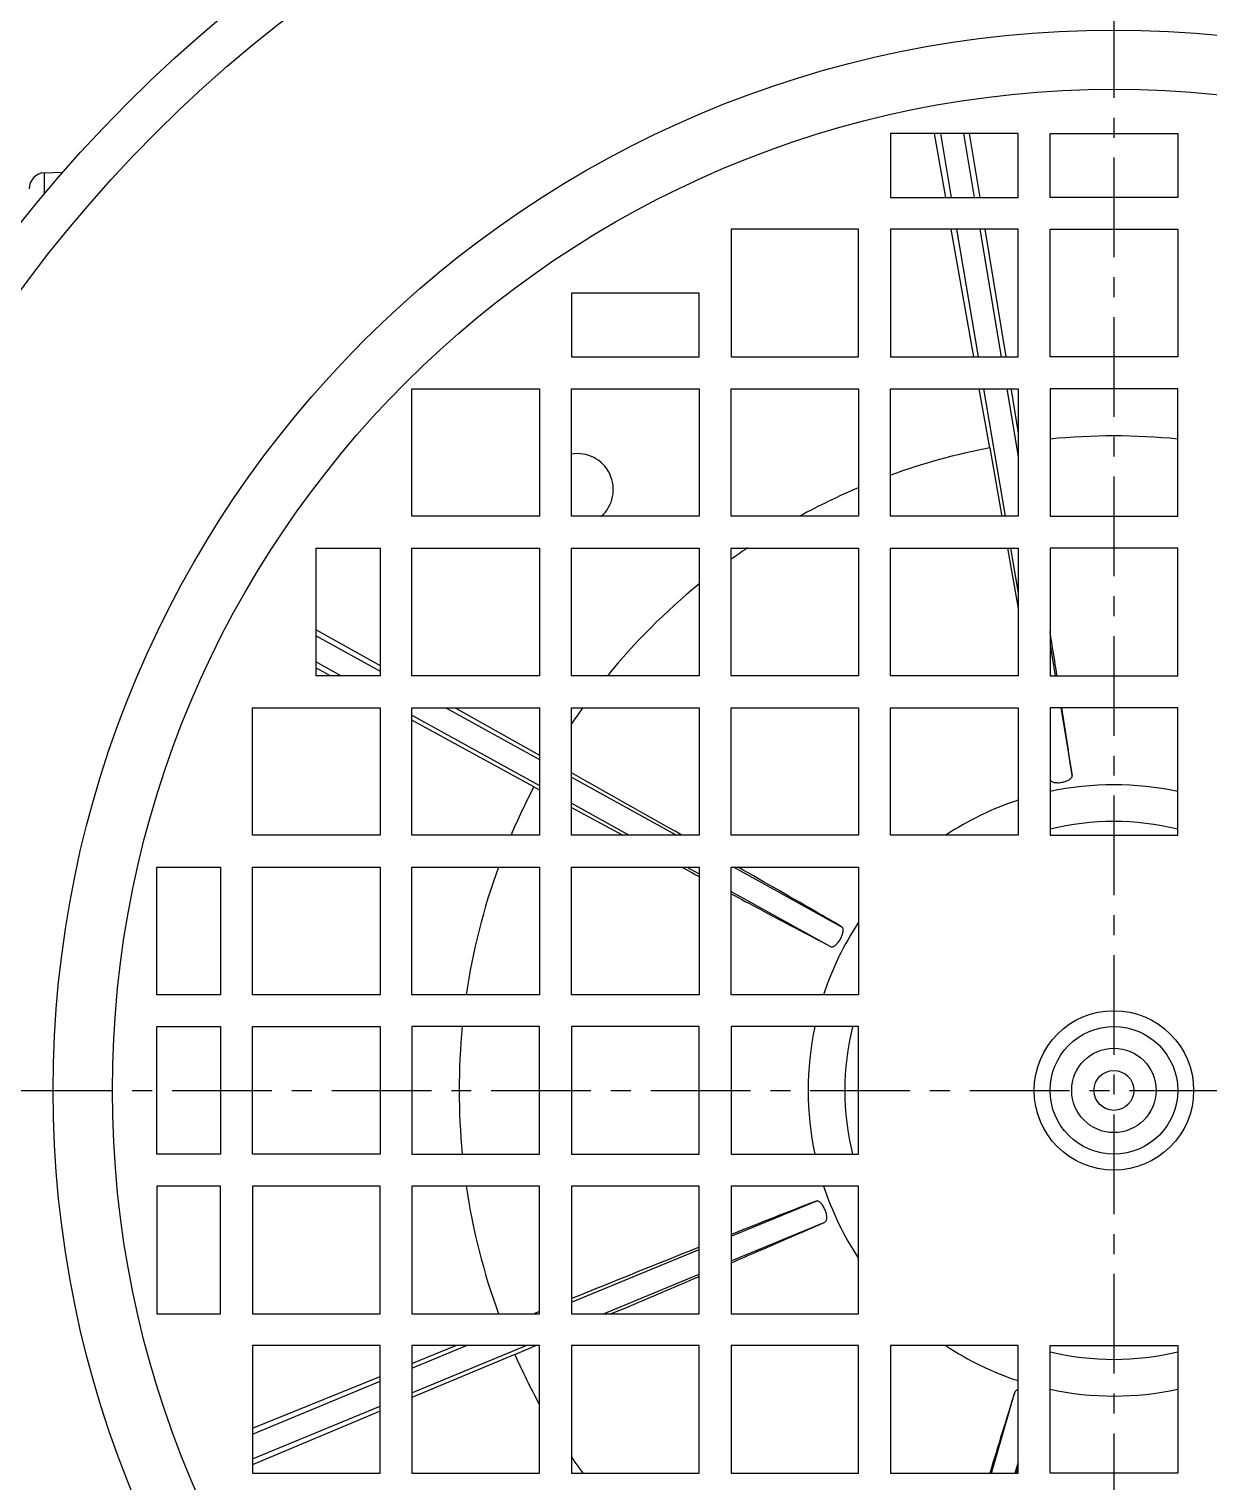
# Model space of a CAD drawing. Header units: millimetres. Extents: x -6 to 705, y -10 to 538.
# Drawn here: x 491.03 to 505.82, y 315.12 to 333.34 of the extents above; entities that cross this region are included whole.
import ezdxf

# ---------------------------------------------------------------- set-up
doc = ezdxf.new("R2010")
doc.units = ezdxf.units.MM
doc.linetypes.add('CENTER', pattern=[2, 1.25, -0.25, 0.25, -0.25])
doc.layers.add('02___PRT_ALL_AXES', color=7, linetype='Continuous')
doc.layers.add('\\M+5D6D0\\M+5D0C4\\M+5CFDF\\M+5B2E3', color=7, linetype='CENTER', lineweight=25)

msp = doc.modelspace()

# ---------------------------------------------------------------- linework, layer by layer
at = {"color": 0, "linetype": 'Continuous', "lineweight": -3}
for p, q in [((503.429, 332.026), (501.829, 332.026)), ((501.829, 332.026), (501.829, 331.226)), ((502.521, 331.226), (502.381, 332.026)), ((502.454, 332.026), (502.589, 331.226)), ((502.744, 332.026), (502.879, 331.226)), ((502.816, 332.026), (502.947, 331.226)), ((503.429, 331.226), (503.429, 332.026)), ((503.829, 332.026), (505.429, 332.026)), ((503.829, 331.226), (503.829, 332.026)), ((505.429, 332.026), (505.429, 331.226)), ((491.222, 331.533), (491.454, 331.541)), ((491.222, 331.262), (491.222, 331.533)), ((501.829, 331.226), (503.429, 331.226)), ((505.429, 331.226), (503.829, 331.226)), ((501.429, 330.826), (499.829, 330.826)), ((499.829, 330.826), (499.829, 329.226)), ((501.429, 329.226), (501.429, 330.826)), ((503.429, 330.826), (501.829, 330.826)), ((501.829, 330.826), (501.829, 329.226)), ((502.872, 329.226), (502.591, 330.826)), ((502.657, 330.826), (502.928, 329.226)), ((502.947, 330.826), (503.218, 329.226)), ((503.012, 330.826), (503.273, 329.226)), ((503.429, 329.226), (503.429, 330.826)), ((503.829, 330.826), (505.429, 330.826)), ((503.829, 329.226), (503.829, 330.826)), ((505.429, 330.826), (505.429, 329.226)), ((499.429, 330.026), (497.829, 330.026)), ((497.829, 330.026), (497.829, 329.226)), ((499.429, 329.226), (499.429, 330.026)), ((497.829, 329.226), (499.429, 329.226)), ((499.829, 329.226), (501.429, 329.226)), ((501.829, 329.226), (503.429, 329.226)), ((505.429, 329.226), (503.829, 329.226)), ((495.829, 328.826), (497.429, 328.826)), ((495.829, 327.226), (495.829, 328.826)), ((497.429, 328.826), (497.429, 327.226)), ((497.829, 328.826), (499.429, 328.826)), ((497.829, 327.226), (497.829, 328.826)), ((499.429, 328.826), (499.429, 327.226)), ((499.829, 328.826), (501.429, 328.826)), ((499.829, 327.226), (499.829, 328.826)), ((501.429, 328.826), (501.429, 327.226)), ((501.829, 328.826), (503.429, 328.826)), ((501.829, 327.226), (501.829, 328.826)), ((503.072, 328.085), (502.942, 328.826)), ((502.995, 328.826), (503.266, 327.226)), ((503.285, 328.826), (503.429, 327.976)), ((503.338, 328.826), (503.34, 328.812)), ((503.34, 328.812), (503.429, 328.268)), ((503.429, 328.826), (503.429, 327.226)), ((505.429, 328.826), (503.829, 328.826)), ((503.829, 328.826), (503.829, 327.226)), ((505.429, 327.226), (505.429, 328.826)), ((503.072, 328.085), (503.223, 327.225)), ((497.429, 327.226), (495.829, 327.226)), ((499.429, 327.226), (497.829, 327.226)), ((501.429, 327.226), (499.829, 327.226)), ((503.429, 327.226), (501.829, 327.226)), ((503.829, 327.226), (505.429, 327.226)), ((494.629, 326.826), (495.429, 326.826)), ((494.629, 325.226), (494.629, 326.826)), ((495.429, 326.826), (495.429, 325.226)), ((495.829, 326.826), (497.429, 326.826)), ((495.829, 325.226), (495.829, 326.826)), ((497.429, 326.826), (497.429, 325.226)), ((497.829, 326.826), (499.429, 326.826)), ((497.829, 325.226), (497.829, 326.826)), ((499.429, 326.826), (499.429, 325.226)), ((499.829, 326.826), (501.429, 326.826)), ((499.829, 325.226), (499.829, 326.826)), ((501.429, 326.826), (501.429, 325.226)), ((501.829, 326.826), (503.429, 326.826)), ((501.829, 325.226), (501.829, 326.826)), ((503.294, 326.825), (503.429, 326.07)), ((503.334, 326.826), (503.429, 326.262)), ((503.429, 326.826), (503.429, 325.226)), ((503.829, 326.826), (503.829, 325.226)), ((505.429, 326.826), (503.829, 326.826)), ((505.429, 325.226), (505.429, 326.826)), ((494.629, 325.803), (495.429, 325.354)), ((494.629, 325.726), (495.429, 325.283)), ((503.829, 325.612), (503.894, 325.226)), ((494.629, 325.399), (494.941, 325.226)), ((494.67, 325.3), (494.629, 325.323)), ((494.806, 325.226), (494.67, 325.3)), ((495.429, 325.226), (494.629, 325.226)), ((497.429, 325.226), (495.829, 325.226)), ((499.429, 325.226), (497.829, 325.226)), ((501.429, 325.226), (499.829, 325.226)), ((503.429, 325.226), (501.829, 325.226)), ((503.829, 325.226), (505.429, 325.226)), ((503.916, 325.225), (503.914, 325.238)), ((493.829, 324.826), (495.429, 324.826)), ((493.829, 323.226), (493.829, 324.826)), ((495.429, 324.826), (495.429, 323.226)), ((495.829, 324.826), (497.429, 324.826)), ((495.829, 323.226), (495.829, 324.826)), ((495.829, 324.734), (497.429, 323.849)), ((496.254, 324.826), (497.429, 324.175)), ((496.369, 324.826), (497.429, 324.231)), ((497.429, 324.826), (497.429, 323.226)), ((497.829, 324.826), (499.429, 324.826)), ((497.829, 323.226), (497.829, 324.826)), ((499.429, 324.826), (499.429, 323.226)), ((499.829, 324.826), (501.429, 324.826)), ((499.829, 323.226), (499.829, 324.826)), ((501.429, 324.826), (501.429, 323.226)), ((501.829, 324.826), (503.429, 324.826)), ((501.829, 323.226), (501.829, 324.826)), ((503.429, 324.826), (503.429, 323.226)), ((503.829, 324.826), (503.829, 323.226)), ((505.429, 324.826), (503.829, 324.826)), ((503.962, 324.826), (504.106, 323.975)), ((505.429, 323.226), (505.429, 324.826)), ((497.358, 323.833), (495.829, 324.668)), ((497.358, 323.833), (497.43, 323.794)), ((497.829, 323.954), (499.144, 323.226)), ((497.829, 323.627), (498.554, 323.226)), ((497.83, 323.576), (498.474, 323.226)), ((495.429, 323.226), (493.829, 323.226)), ((497.429, 323.226), (495.829, 323.226)), ((499.429, 323.226), (497.829, 323.226)), ((501.429, 323.226), (499.829, 323.226)), ((503.429, 323.226), (501.829, 323.226)), ((503.829, 323.226), (505.429, 323.226)), ((492.629, 322.826), (493.429, 322.826)), ((492.629, 321.226), (492.629, 322.826)), ((493.429, 322.826), (493.429, 321.226)), ((493.829, 322.826), (495.429, 322.826)), ((493.829, 321.226), (493.829, 322.826)), ((495.429, 322.826), (495.429, 321.226)), ((495.829, 322.826), (497.429, 322.826)), ((495.829, 321.226), (495.829, 322.826)), ((497.429, 322.826), (497.429, 321.226)), ((497.829, 322.826), (499.429, 322.826)), ((497.829, 321.226), (497.829, 322.826)), ((499.213, 322.826), (499.337, 322.758)), ((499.276, 322.826), (499.429, 322.742)), ((499.337, 322.758), (499.381, 322.735)), ((499.381, 322.735), (499.43, 322.708)), ((499.429, 322.826), (499.429, 321.226)), ((499.829, 322.826), (501.429, 322.826)), ((499.829, 321.226), (499.829, 322.826)), ((499.866, 322.826), (501.215, 322.079)), ((501.429, 322.826), (501.429, 321.226)), ((499.829, 322.52), (501.077, 321.829)), ((493.429, 321.226), (492.629, 321.226)), ((495.429, 321.226), (493.829, 321.226)), ((497.429, 321.226), (495.829, 321.226)), ((499.429, 321.226), (497.829, 321.226)), ((501.429, 321.226), (499.829, 321.226)), ((492.629, 320.826), (493.429, 320.826)), ((492.629, 319.226), (492.629, 320.826)), ((493.429, 320.826), (493.429, 319.226)), ((493.829, 320.826), (495.429, 320.826)), ((493.829, 319.226), (493.829, 320.826)), ((495.429, 320.826), (495.429, 319.226)), ((497.429, 320.826), (495.829, 320.826)), ((495.829, 320.826), (495.829, 319.226)), ((497.429, 319.226), (497.429, 320.826)), ((499.429, 320.826), (497.829, 320.826)), ((497.829, 320.826), (497.829, 319.226)), ((499.429, 319.226), (499.429, 320.826)), ((501.429, 320.826), (499.829, 320.826)), ((499.829, 320.826), (499.829, 319.226)), ((501.429, 319.226), (501.429, 320.826)), ((493.429, 319.226), (492.629, 319.226)), ((495.429, 319.226), (493.829, 319.226)), ((495.829, 319.226), (497.429, 319.226)), ((497.829, 319.226), (499.429, 319.226)), ((499.829, 319.226), (501.429, 319.226)), ((493.429, 318.826), (492.629, 318.826)), ((492.629, 318.826), (492.629, 317.226)), ((493.429, 317.226), (493.429, 318.826)), ((495.429, 318.826), (493.829, 318.826)), ((493.829, 318.826), (493.829, 317.226)), ((495.429, 317.226), (495.429, 318.826)), ((497.429, 318.826), (495.829, 318.826)), ((495.829, 318.826), (495.829, 317.226)), ((497.429, 317.226), (497.429, 318.826)), ((497.829, 318.826), (497.829, 317.226)), ((499.429, 318.826), (497.829, 318.826)), ((499.429, 317.226), (499.429, 318.826)), ((499.829, 318.826), (499.829, 317.226)), ((501.429, 318.826), (499.829, 318.826)), ((501.429, 317.226), (501.429, 318.826)), ((499.829, 318.197), (500.895, 318.637)), ((499.829, 317.887), (501.005, 318.373)), ((497.829, 317.37), (499.429, 318.031)), ((498.23, 317.226), (499.429, 317.722)), ((497.421, 317.25), (497.364, 317.227)), ((492.629, 317.226), (493.429, 317.226)), ((493.829, 317.226), (495.429, 317.226)), ((495.829, 317.226), (497.429, 317.226)), ((497.829, 317.226), (499.429, 317.226)), ((499.829, 317.226), (501.429, 317.226)), ((495.429, 316.826), (493.829, 316.826)), ((493.829, 316.826), (493.829, 315.226)), ((495.429, 315.226), (495.429, 316.826)), ((495.829, 316.234), (497.262, 316.826)), ((495.829, 316.543), (496.514, 316.826)), ((497.429, 316.826), (495.829, 316.826)), ((495.829, 316.826), (495.829, 315.226)), ((495.829, 316.603), (496.378, 316.826)), ((497.119, 316.715), (495.829, 316.173)), ((497.119, 316.715), (497.384, 316.827)), ((497.429, 315.226), (497.429, 316.826)), ((497.829, 316.826), (497.829, 315.226)), ((499.429, 316.826), (497.829, 316.826)), ((499.429, 315.226), (499.429, 316.826)), ((499.829, 316.826), (499.829, 315.226)), ((501.429, 316.826), (499.829, 316.826)), ((501.429, 315.226), (501.429, 316.826)), ((501.829, 316.826), (501.829, 315.226)), ((503.429, 316.826), (501.829, 316.826)), ((503.429, 315.226), (503.429, 316.826)), ((503.829, 315.226), (503.829, 316.826)), ((503.829, 316.826), (505.429, 316.826)), ((505.429, 316.826), (505.429, 315.226)), ((493.829, 315.79), (495.429, 316.44)), ((493.829, 315.716), (495.429, 316.378)), ((503.094, 315.226), (503.387, 316.241)), ((493.829, 315.407), (495.429, 316.068)), ((495.429, 316.004), (493.839, 315.336)), ((493.839, 315.336), (493.829, 315.332)), ((493.829, 315.226), (495.429, 315.226)), ((495.829, 315.226), (497.429, 315.226)), ((497.829, 315.226), (499.429, 315.226)), ((499.829, 315.226), (501.429, 315.226)), ((501.829, 315.226), (503.429, 315.226)), ((503.391, 315.226), (503.429, 315.357)), ((503.411, 315.231), (503.429, 315.3)), ((505.429, 315.226), (503.829, 315.226))]:
    msp.add_line(p, q, dxfattribs=at)
for radius in [17.5, 16.986, 13.298, 12.555, 1, 0.8, 0.529, 0.25]:
    msp.add_circle((504.629, 320.026), radius, dxfattribs=at)
for centre, radius, start, end in [((504.629, 320.026), 21.033, 128.857, 141.143), ((504.629, 320.026), 20.871, 128.9444, 141.0556), ((504.629, 320.026), 20.671, 128.9444, 141.0556), ((491.229, 331.333), 0.2, 92, 180), ((504.629, 320.026), 8.208, 84.4065, 95.5954), ((504.629, 320.026), 8.208, 100.9357, 109.9473), ((504.629, 320.026), 8.208, 112.9483, 118.6704), ((504.629, 320.026), 8.208, 124.0282, 125.7972), ((504.629, 320.026), 8.208, 129.3262, 140.6856), ((237.093, 283.688), 270.037, 8.85121, 8.96738), ((504.629, 320.026), 8.208, 144.2016, 145.9632), ((392.795, 307.658), 112.5, 8.33971, 8.77719), ((265.981, -88.59), 473.276, 60.47495, 60.66723), ((504.629, 320.026), 8.208, 152.3643, 157.045), ((504.629, 320.026), 3.833, 77.9405, 102.0547), ((504.629, 320.026), 3.833, 108.2483, 123.3196), ((504.629, 320.026), 3.373, 76.2766, 103.7247), ((504.629, 320.026), 8.208, 160.0465, 171.5907), ((504.629, 320.026), 3.833, 146.6063, 161.7532), ((504.629, 320.026), 8.208, 174.4054, 185.594), ((504.629, 320.026), 3.833, 167.9591, 192.0455), ((504.629, 320.026), 3.373, 166.3056, 193.728), ((504.629, 320.026), 8.208, 188.4084, 199.953), ((504.629, 320.026), 3.833, 198.2431, 213.347), ((545.813, 202.87), 124.176, 111.20609, 111.73422), ((638.573, -30.17), 374.999, 111.78031, 112.04385), ((343.879, 682.224), 396.332, 292.9362, 293.10859), ((504.629, 320.026), 8.208, 203.7929, 208.6464), ((504.629, 320.026), 3.833, 236.6996, 251.7411), ((504.629, 320.026), 3.373, 256.2766, 283.7247), ((618.651, 280.19), 120.771, 162.63189, 163.13512), ((504.629, 320.026), 3.833, 257.9405, 282.0547), ((504.629, 320.026), 8.208, 214.0493, 215.8082)]:
    msp.add_arc(centre, radius, start, end, dxfattribs=at)
for points, knots in [([(503.829, 323.916), (503.834, 323.908), (503.853, 323.895), (503.891, 323.886), (503.938, 323.884), (503.99, 323.891), (504.038, 323.905), (504.072, 323.922), (504.091, 323.939), (504.103, 323.954), (504.107, 323.967), (504.106, 323.975)], [0, 0, 0, 0, 0.08688, 0.206495, 0.358075, 0.526333, 0.688145, 0.823482, 0.878304, 0.92488, 1, 1, 1, 1]), ([(501.215, 322.079), (501.125, 322.132), (500.693, 322.383), (500.26, 322.631), (499.917, 322.826)], [0, 0, 0, 0, 0.210349, 1, 1, 1, 1]), ([(499.83, 322.493), (499.949, 322.429), (500.364, 322.207), (500.78, 321.985), (501.077, 321.829)], [0, 0, 0, 0, 0.287245, 1, 1, 1, 1]), ([(501.077, 321.829), (501.081, 321.827), (501.089, 321.825), (501.104, 321.826), (501.119, 321.832), (501.143, 321.848), (501.172, 321.878), (501.202, 321.923), (501.224, 321.973), (501.235, 322.013), (501.235, 322.042), (501.232, 322.058), (501.226, 322.071), (501.219, 322.077), (501.215, 322.079)], [0, 0, 0, 0, 0.03725, 0.078798, 0.127908, 0.18624, 0.330496, 0.500006, 0.669517, 0.813772, 0.872102, 0.92121, 0.962753, 1, 1, 1, 1]), ([(501.005, 318.373), (501.008, 318.375), (501.016, 318.38), (501.024, 318.392), (501.029, 318.408), (501.031, 318.437), (501.026, 318.478), (501.009, 318.53), (500.984, 318.578), (500.959, 318.611), (500.937, 318.629), (500.922, 318.637), (500.908, 318.64), (500.899, 318.639), (500.895, 318.637)], [0, 0, 0, 0, 0.03725, 0.078798, 0.127908, 0.18624, 0.330496, 0.500006, 0.669517, 0.813772, 0.872103, 0.92121, 0.962753, 1, 1, 1, 1]), ([(499.83, 317.864), (499.942, 317.912), (500.334, 318.081), (500.725, 318.25), (501.005, 318.373)], [0, 0, 0, 0, 0.285104, 1, 1, 1, 1]), ([(503.429, 316.271), (503.419, 316.269), (503.402, 316.263), (503.389, 316.248), (503.387, 316.241)], [0, 0, 0, 0, 0.568195, 1, 1, 1, 1])]:
    msp.add_open_spline(points, degree=3, knots=knots, dxfattribs=at)
at = {"layer": '02___PRT_ALL_AXES', "color": 0, "linetype": 'Continuous', "lineweight": -3}
msp.add_arc((497.904, 327.562), 0.45, 311.6484, 99.661, dxfattribs=at)
at = {"layer": '\\M+5D6D0\\M+5D0C4\\M+5CFDF\\M+5B2E3', "color": 1}
for p, q in [((504.629, 361.724), (504.629, 278.113)), ((462.823, 320.026), (546.435, 320.026))]:
    msp.add_line(p, q, dxfattribs=at)

doc.saveas('drawing.dxf')
